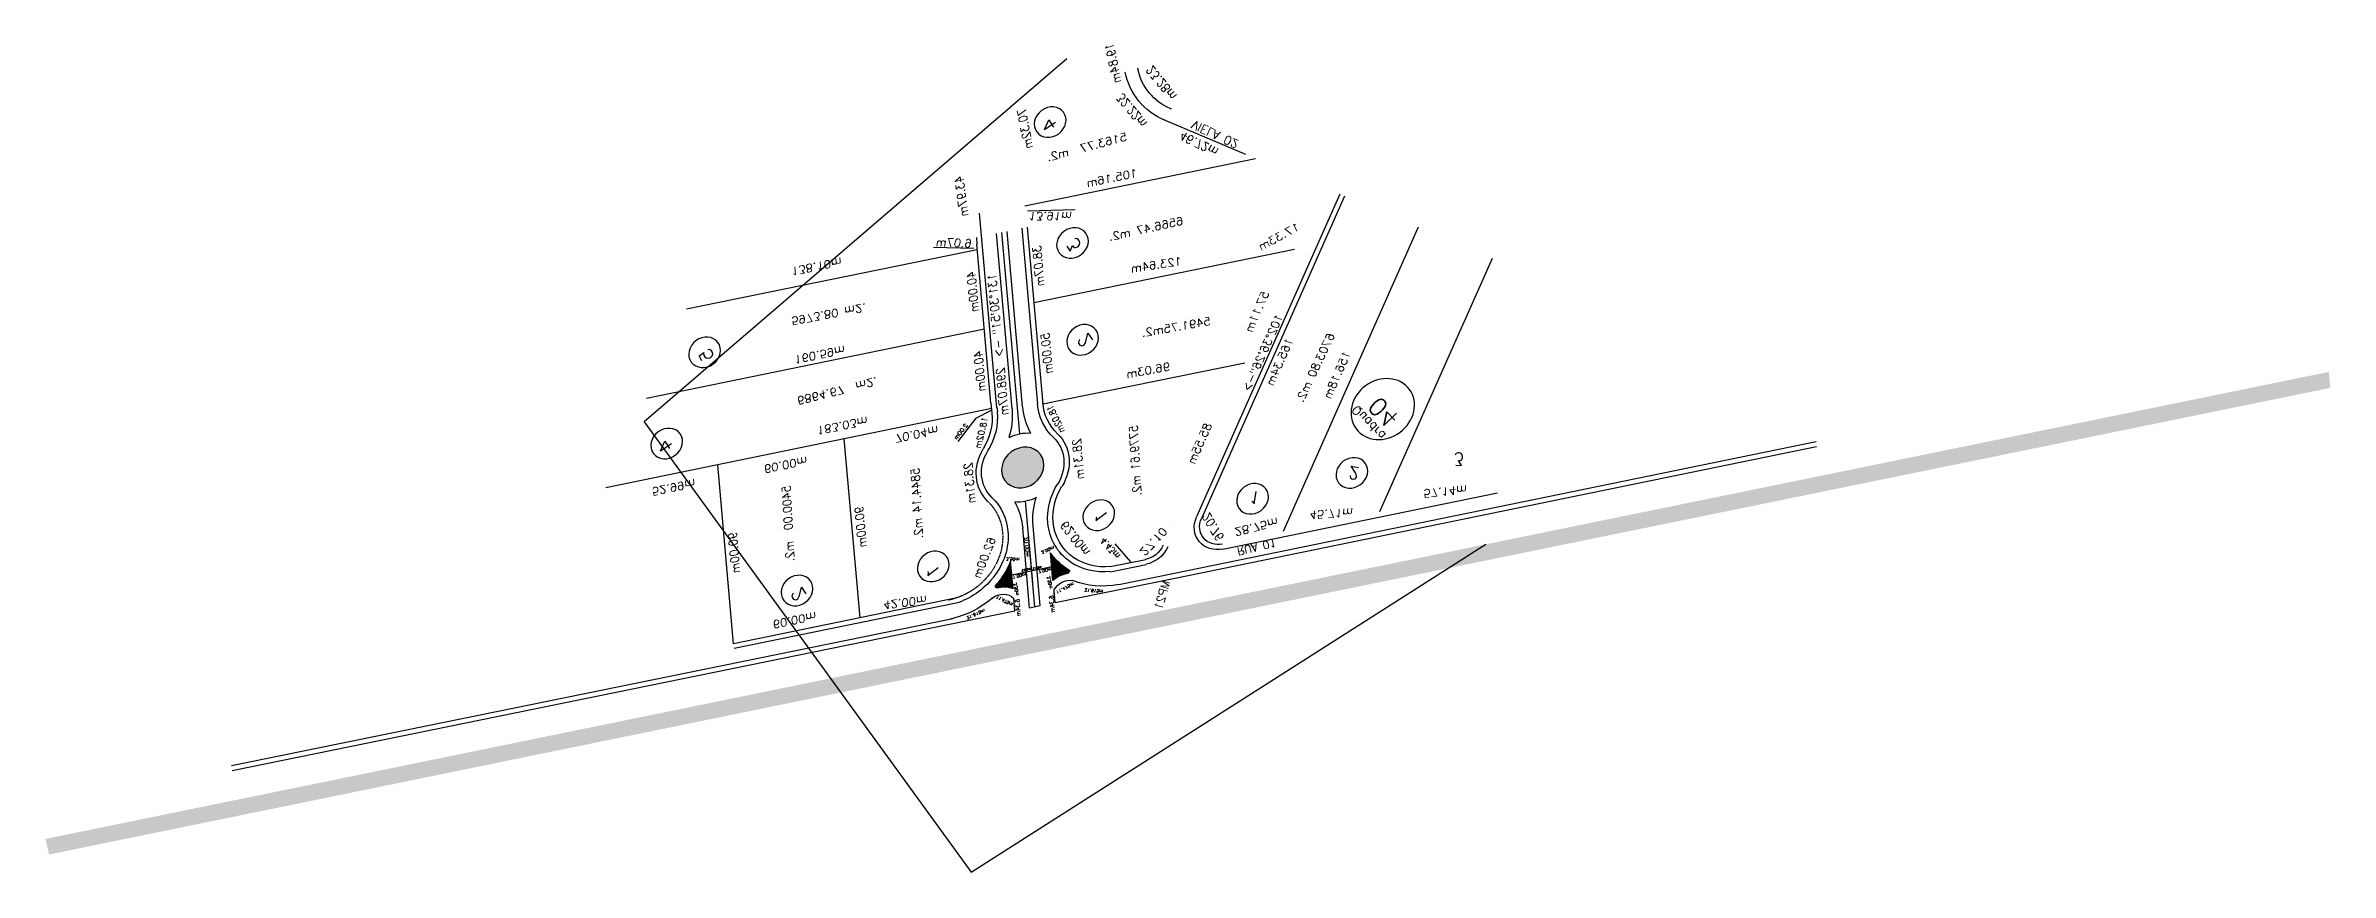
# Model space of a CAD drawing. Extents: x -23785941 to 8798891, y -8418521 to 21897894.
# Drawn here: x -2433460 to -2148512, y 2258462 to 2361465 of the extents above; entities that cross this region are included whole.
import ezdxf
from ezdxf.enums import TextEntityAlignment as Align

# ---------------------------------------------------------------- set-up
doc = ezdxf.new("R2010")
doc.units = 0
doc.header["$MEASUREMENT"] = 0
doc.header["$PDMODE"] = 34
doc.header["$PDSIZE"] = 1
doc.linetypes.add('DASHED', pattern=[0.75, 0.5, -0.25])
doc.layers.get('0').update_dxf_attribs({"linetype": 'CONTINUOUS'})
for name, color, linetype in [('CALCADA', 3, 'CONTINUOUS'), ('REG60_100', 2, 'CONTINUOUS'), ('RUA', 1, 'CONTINUOUS'), ('TER_POLI', 5, 'CONTINUOUS')]:
    doc.layers.add(name, color=color, linetype=linetype)
doc.styles.add('1_5MM', font='romans.shx', dxfattribs={"height": 6})
doc.styles.add('1MM', font='romans.shx', dxfattribs={"height": 4})
doc.styles.add('2MM', font='romans.shx', dxfattribs={"height": 8})

# ---------------------------------------------------------------- blocks, each defined once
blk = doc.blocks.new('A$C3D774E76')
for color, points in [(252, [(-13167.5, 1115), (-13160.4, 1118.8), (-13348.1, 1472), (-13668.2, 2074.7), (-13675.8, 2071.8), (-13355.2, 1468.3)]), (105, [(-13482.3, 1652.3, -0.184551), (-13487.6, 1658.1, 0.331734), (-13489, 1657.9, -0.016337), (-13489.6, 1655.8, -0.082101), (-13494.5, 1645.9)]), (105, [(-13474.6, 1627.6, -0.015579), (-13472.6, 1626.9, 0.294415), (-13471.7, 1628.1, -0.179464), (-13473.4, 1635.6), (-13485.6, 1629.1, -0.082101)]), (105, [(-13539.8, 1616.3, 1), (-13519.8, 1616.3, 1)])]:
    blk.add_hatch(color=color).paths.add_polyline_path(points)
at = {"color": 5}
for p, q in [((-13646.9, 1985.5), (-13472.5, 1657.6)), ((-13463.5, 1640.8), (-13436.8, 1590.5)), ((-13436.8, 1590.5), (-13294.2, 1321.6))]:
    blk.add_line(p, q, dxfattribs=at)
for p, q in [((-13563.9, 1611.8), (-13649.7, 1773.5)), ((-13545.4, 1768.9), (-13624.9, 1726.6)), ((-13496, 1675.9), (-13545.4, 1768.9)), ((-13686.7, 1490.5), (-13665.4, 1741.8)), ((-13665.4, 1741.8), (-13376.9, 1743.7)), ((-13376.9, 1743.7), (-13355.2, 1468.3)), ((-13599.2, 1593.1), (-13674.5, 1734.8)), ((-13517.2, 1715.9), (-13596.7, 1673.6)), ((-13634.6, 1574.4), (-13699.3, 1696.2)), ((-13488.4, 1649.1), (-13479.5, 1632.3)), ((-13564.8, 1620.2), (-13560.6, 1633)), ((-13561.9, 1612.9), (-13566.4, 1610.5)), ((-13564.8, 1620.2), (-13563.3, 1612.3)), ((-13566.4, 1610.6), (-13637, 1573.1)), ((-13457.2, 1602.2), (-13469.4, 1603.1)), ((-13461.5, 1611), (-13453.6, 1596.2)), ((-13457.9, 1604.2), (-13455.8, 1600.3)), ((-13596.8, 1567.2), (-13550, 1592)), ((-13505, 1507.4), (-13550, 1592)), ((-13649.2, 1589.7), (-13636.4, 1575.2)), ((-13639.9, 1571.4), (-13637, 1573.1)), ((-13628.6, 1550.2), (-13596.8, 1567.1)), ((-13537, 1458.9), (-13595, 1568.1)), ((-13543.9, 1426.3), (-13453.6, 1564.9)), ((-13638.3, 1545.2), (-13587, 1448.6)), ((-13621.1, 1528.1), (-13635.3, 1545.8)), ((-13508.2, 1407.8), (-13422.9, 1538.7)), ((-13472.5, 1389.3), (-13401.5, 1498.3)), ((-13591.7, 1451), (-13631.4, 1471.6)), ((-13660.4, 1467.4), (-13660.9, 1467.2)), ((-13634.1, 1466.2), (-13633.7, 1466))]:
    blk.add_line(p, q)
at = {"color": 100}
for p, q in [((-13472.5, 1657.6), (-13478, 1654.6)), ((-13469.2, 1651.4), (-13504.5, 1632.6)), ((-13466.8, 1647), (-13502.1, 1628.2)), ((-13482.3, 1652.3), (-13494.5, 1645.9)), ((-13463.5, 1640.8), (-13468.9, 1637.9)), ((-13557.5, 1604.4), (-13635.4, 1563)), ((-13555.2, 1600), (-13633.1, 1558.6))]:
    blk.add_line(p, q, dxfattribs=at)
for centre in [(-13649.4, 1739.5), (-13548, 1731.5), (-13675.8, 1701.2), (-13516.1, 1675.4), (-13486.5, 1601.4), (-13564.6, 1560.2), (-13608.1, 1537.9), (-13446, 1541), (-13665.4, 1513.6), (-13426.2, 1497.9)]:
    blk.add_circle(centre, 7.5)
at = {"linetype": 'DASHED'}
blk.add_arc((-13522.1, 1665.8), 28, 261.1299, 27.9461, dxfattribs=at)
for centre, radius, start, end in [((-13529.8, 1616.3), 22, 81.1113, 154.8511), ((-13575.1, 1637.6), 28, 297.9812, 334.8511), ((-13484.6, 1595.1), 28, 72.9812, 117.9812), ((-13484.6, 1595.1), 28, 117.9812, 154.8511), ((-13484.6, 1595.1), 28, 34.5339, 72.9812), ((-13462.5, 1591.5), 10, 326.8881, 28.0289), ((-13445.2, 1559.4), 10, 27.9398, 146.8881)]:
    blk.add_arc(centre, radius, start, end)
at = {"linetype": 'ByBlock'}
for centre, radius, start, end in [((-13529.8, 1616.3), 22, 261.1113, 334.8511), ((-13537.5, 1566.9), 28, 81.1113, 117.9812)]:
    blk.add_arc(centre, radius, start, end, dxfattribs=at)
at = {"color": 0}
for radius in [38.5, 32.5]:
    blk.add_arc((-13648.6, 1437.2), radius, 62.6407, 112.2498, dxfattribs=at)
for p in [(-13497.5, 1678.8), (-13522.1, 1665.8), (-13526.4, 1638.1), (-13549.7, 1625.7), (-13561.9, 1612.9), (-13529.8, 1616.3), (-13509.9, 1607), (-13457.9, 1604.2), (-13556.3, 1602.3), (-13550, 1592), (-13533.2, 1594.6), (-13455.8, 1600.3), (-13436.8, 1590.5), (-13639.9, 1571.4), (-13459.1, 1578.4), (-13452.5, 1566.5), (-13437.3, 1565.8), (-13634.3, 1560.8), (-13628.6, 1550.2), (-13663.2, 1472.8), (-13630.9, 1471.3), (-13660.9, 1467.2), (-13633.7, 1466)]:
    blk.add_point(p)
at = {"layer": 'CALCADA'}
for p, q in [((-13649.1, 1984.4), (-13488.4, 1682.3)), ((-13493.7, 1677), (-13543.2, 1770)), ((-13468, 1649.2), (-13514.8, 1624.3)), ((-13469.2, 1651.4), (-13466.8, 1647)), ((-13478.8, 1643.5), (-13514.8, 1624.3)), ((-13473.4, 1635.6), (-13485.6, 1629.1)), ((-13562.7, 1609.7), (-13649.2, 1563.8)), ((-13544.8, 1608.3), (-13634.3, 1560.8)), ((-13562.7, 1609.6), (-13560.8, 1610.6)), ((-13459.3, 1612.3), (-13451.4, 1597.4)), ((-13451.4, 1612.7), (-13439, 1589.3)), ((-13597.9, 1569.4), (-13551.8, 1593.9)), ((-13439, 1589.3), (-13296.4, 1320.4)), ((-13629.8, 1552.4), (-13598, 1569.3)), ((-13546.2, 1427.4), (-13455.7, 1566.2)), ((-13434.2, 1565.3), (-13373.1, 1450.2))]:
    blk.add_line(p, q, dxfattribs=at)
at = {"layer": 'CALCADA', "linetype": 'DASHED'}
for p, q in [((-13472.5, 1657.6), (-13478, 1654.6)), ((-13463.5, 1640.8), (-13468.9, 1637.9))]:
    blk.add_line(p, q, dxfattribs=at)
at = {"layer": 'CALCADA'}
blk.add_circle((-13529.8, 1616.3), 10, dxfattribs=at)
for centre, radius, start, end in [((-13522.1, 1665.8), 30.5, 342.9545, 21.569), ((-13522.1, 1665.8), 37.5, 355.3029, 27.9975), ((-13522.1, 1665.7), 30.5, 297.9812, 342.9812), ((-13522.1, 1665.7), 34, 324.2071, 342.9812), ((-13522.1, 1665.7), 34, 342.9812, 346.7249), ((-13488.2, 1657.1), 1.18, 61.3619, 134.7717), ((-13477.4, 1662.2), 11, 201.6609, 243.4862), ((-13477.2, 1662.1), 7.5, 175.4611, 264.0814), ((-13529.8, 1616.3), 19.5, 81.1113, 154.8511), ((-13522.1, 1665.7), 30.5, 261.1113, 297.9812), ((-13462.5, 1634.1), 11, 172.4853, 213.1822), ((-13462.5, 1634.1), 7.5, 149.5938, 230.3566), ((-13575.1, 1637.6), 30.5, 297.9812, 334.8511), ((-13522.1, 1665.7), 37.5, 276.3706, 297.9812), ((-13529.8, 1616.3), 17, 10.3213, 45.5074), ((-13484.6, 1595.1), 37.5, 117.9812, 139.6115), ((-13484.6, 1595.1), 30.5, 72.9812, 117.9812), ((-13484.6, 1595.1), 30.5, 34.2614, 72.9812), ((-13484.6, 1595.1), 34, 69.4109, 72.9812), ((-13473.1, 1628.2), 1.4, 289.2744, 354.8952), ((-13484.6, 1595.1), 37.5, 27.9812, 62.5139), ((-13575.1, 1637.6), 37.5, 297.9812, 319.5093), ((-13529.8, 1616.3), 17, 190.5251, 225.5707), ((-13484.6, 1595.1), 30.5, 117.9812, 154.8511), ((-13537.5, 1566.9), 37.5, 96.4335, 117.9812), ((-13529.8, 1616.3), 19.5, 261.1113, 334.8511), ((-13537.5, 1566.9), 30.5, 81.1113, 117.9812), ((-13462.5, 1591.5), 12.5, 326.8881, 28.0289), ((-13445.2, 1559.4), 12.5, 27.9398, 146.8881)]:
    blk.add_arc(centre, radius, start, end, dxfattribs=at)
at = {"layer": 'CALCADA', "color": 105}
blk.add_arc((-13484.6, 1595.1), 34, 72.9812, 91.7553, dxfattribs=at)
at = {"layer": 'TER_POLI'}
blk.add_circle((-13443.3, 1469.5), 15, dxfattribs=at)
at = {"style": '1MM'}
for s, height, rotation, p in [('21.615m', 1.5, 283.2721, (-13483.1, 1672.7)), ('11.475m', 1.5, 336.305, (-13479.8, 1658.7)), ('6.34m', 2, 27.9811, (-13473, 1655.6)), ('3.50m', 1.5, 312.998, (-13494.6, 1644.5)), ('7.00m', 1.5, 297.9944, (-13485.7, 1646.5)), ('2.50m', 1, 297.9944, (-13486.1, 1642.5)), ('3.50m', 1.5, 21.7864, (-13481.2, 1651.3)), ('6.34m', 2, 27.9811, (-13464, 1642.2)), ('70.00m', 2, 27.9847, (-13495.6, 1635.9)), ('2.50m', 1, 297.9944, (-13483.5, 1638)), ('7.00m', 1.5, 297.9944, (-13480, 1635.7)), ('3.50m', 1.5, 21.7864, (-13473.7, 1637.3)), ('11.475m', 1.5, 279.9753, (-13466.6, 1633.2)), ('3.50m', 1.5, 283.7737, (-13487.7, 1629.3)), ('21.615m', 1.5, 315.2967, (-13456.5, 1623.4))]:
    blk.add_text(s, height=height, rotation=rotation, dxfattribs=at).set_placement(p, align=Align.MIDDLE)
at = {"color": 1, "style": '1MM'}
for s, rotation, p in [('131%%d30\'51" ->  298.07m', 27.9812, (-13588.9, 1592.2)), ('102%%d36\'26"->', 56.8881, (-13503.9, 1497.9))]:
    blk.add_text(s, height=4, rotation=rotation, dxfattribs=at).set_placement(p, align=Align.MIDDLE)
at = {"attachment_point": 1}
for s, insert, char_height, width, rotation, style in [('4', (-13652.1, 1743.5), 6, 3.251, 2.8602, '1_5MM'), ('2', (-13549.1, 1735), 6, 2.438, 1.7264, '1_5MM'), ('5', (-13677.4, 1704), 6, 3.251, 6.0384, '1_5MM'), ('1', (-13517.3, 1679.9), 6, 0.275, 359.5729, '1_5MM'), ('1', (-13488.4, 1603.9), 6, 0.275, 359.5729, '1_5MM'), ('2', (-13566.8, 1562.5), 6, 2.438, 1.7264, '1_5MM'), ('3', (-13610.1, 1540.8), 6, 4.876, 0.9785, '1_5MM'), ('1', (-13445.6, 1543.7), 6, 0.275, 319.9046, '1_5MM'), ('4', (-13667.9, 1517.5), 6, 3.251, 2.8602, '1_5MM'), ('2', (-13425.3, 1500.9), 6, 2.438, 319.2355, '1_5MM'), ('VIELA 02', (-13619.8, 1464), 4, 603.212, 334.3953, '1MM'), ('3', (-13398.4, 1458.9), 6, 4.876, 313.3277, '1_5MM')]:
    blk.add_mtext(s, dxfattribs=dict(at, insert=insert, char_height=char_height, width=width, rotation=rotation, style=style))
at = {"color": 1, "insert": (-13440.1, 1595.5), "char_height": 4, "width": 90.584, "attachment_point": 1, "rotation": 48.9475, "style": '1MM'}
blk.add_mtext('MP21', dxfattribs=at)
at = {"layer": 'REG60_100', "style": '1MM'}
for s, height, rotation, p in [('52.99m', 4, 297.9812, (-13628.9, 1748.6)), ('90.00m', 4, 27.9812, (-13583.3, 1744.2)), ('60.00m', 4, 297.9812, (-13536.3, 1740.2)), ('60.00m', 4, 297.9812, (-13603.8, 1701.7)), ('90.00m', 4, 27.9812, (-13555.1, 1691.2)), ('42.00m', 4, 302.0702, (-13509.6, 1695.2)), ('183.03m', 4, 297.9812, (-13602.7, 1670.6)), ('160.59m', 4, 297.9812, (-13639.3, 1659.8)), ('70.04m', 4, 297.9812, (-13576.2, 1645.8)), ('62.00m', 4, 54.5379, (-13504.2, 1654.3)), ('138.10m', 4, 297.9812, (-13677, 1637.3)), ('28.31m', 4, 27.9812, (-13539.9, 1639.7)), ('2.00m', 2, 72.9682, (-13563.9, 1629.1)), ('18.02m', 3, 46.4162, (-13557.2, 1621.9)), ('62.00m', 4, 358.8101, (-13484.1, 1616.3)), ('40.00m', 4, 27.9812, (-13583.4, 1606)), ('4.43m', 3, 355.7754, (-13469.2, 1606.1)), ('40.00m', 4, 27.9812, (-13618.7, 1587.2)), ('18.02m', 3, 9.5462, (-13539.9, 1591.3)), ('28.31m', 4, 27.9812, (-13516.5, 1593.7)), ('27.10', 4, 257.7929, (-13458.6, 1588.7)), ('6.07m', 4, 132.7782, (-13644.9, 1581.2)), ('50.00m', 4, 27.9812, (-13570.2, 1576.8)), ('43.97m', 4, 25.63, (-13662, 1565.7)), ('38.07m', 4, 27.9812, (-13609.2, 1556.4)), ('20.76', 4, 4.6384, (-13446.6, 1562.9)), ('96.03m', 4, 118.8004, (-13531.8, 1544.7)), ('85.55m', 4, 56.8881, (-13485.5, 1545.3)), ('28.75m', 4, 294.9625, (-13433, 1547)), ('13.91m', 4, 310.1021, (-13626, 1538.6)), ('70.32m', 4, 22.9561, (-13670.6, 1524.5)), ('123.64m', 4, 121.0437, (-13573.3, 1513.4)), ('45.71m', 4, 306.1174, (-13415.4, 1516.1)), ('105.16m', 4, 117.7585, (-13623.2, 1506.3)), ('165.34m', 4, 56.8881, (-13494.9, 1494.2)), ('57.11m', 4, 56.6229, (-13522.8, 1489)), ('19.84m', 4, 22.2497, (-13670.8, 1474.8)), ('32.22m', 4, 357.4461, (-13645.2, 1480.8)), ('156.18m', 4, 56.8881, (-13471.8, 1476.8)), ('46.72m', 4, 335.1692, (-13610.4, 1465.2)), ('17.33m', 4, 98.8998, (-13547.2, 1461.1)), ('57.14m', 4, 304.4821, (-13389.6, 1468.7)), ('23.28m', 4, 357.4453, (-13647.5, 1462.6))]:
    blk.add_text(s, height=height, rotation=rotation, dxfattribs=at).set_placement(p, align=Align.MIDDLE)
for s, rotation, p in [('5400.00  m2.', 29.9486, (-13576.9, 1714.1)), ('6864.67  m2.', 295.1229, (-13621.8, 1662.1)), ('5844.14 m2.', 29.9486, (-13545.7, 1661.8)), (' 5973.80 m2.', 298.9116, (-13657, 1645.6)), ('5779.61 m2.', 29.9486, (-13496.3, 1570.8)), ('5491.75m2.', 119.5029, (-13538.3, 1524.1)), (' 5163.77  m2.', 114.406, (-13640.2, 1506.8)), ('6566.47 m2.', 116.8959, (-13588.5, 1508.6)), ('6703.80 m2.', 58.4453, (-13478.6, 1481.4))]:
    blk.add_text(s, height=4, rotation=rotation, dxfattribs=at).set_placement(p, align=Align.BOTTOM_CENTER)
at = {"layer": 'RUA', "attachment_point": 1}
for s, insert, char_height, width, rotation, style in [('RUA 01', (-13426.8, 1561.4), 4, 808.839, 296.3612, '1_5MM'), ('04', (-13448.9, 1475.1), 8, 10.284, 353.0183, '2MM')]:
    blk.add_mtext(s, dxfattribs=dict(at, insert=insert, char_height=char_height, width=width, rotation=rotation, style=style))
at = {"layer": 'RUA', "insert": (-13452.5, 1481.6), "char_height": 4, "attachment_point": 1, "rotation": 353.0183, "style": '1MM'}
blk.add_mtext('Quadra', dxfattribs=at)

msp = doc.modelspace()

# ---------------------------------------------------------------- block references
at = {"linetype": 'Continuous', "xscale": 240.4782668173248, "yscale": -275.6364145158877, "zscale": 240.4782668173248, "rotation": 306.4169145854838}
msp.add_blockref('A$C3D774E76', (-21555, -44868), dxfattribs=at)

doc.saveas('drawing.dxf')
